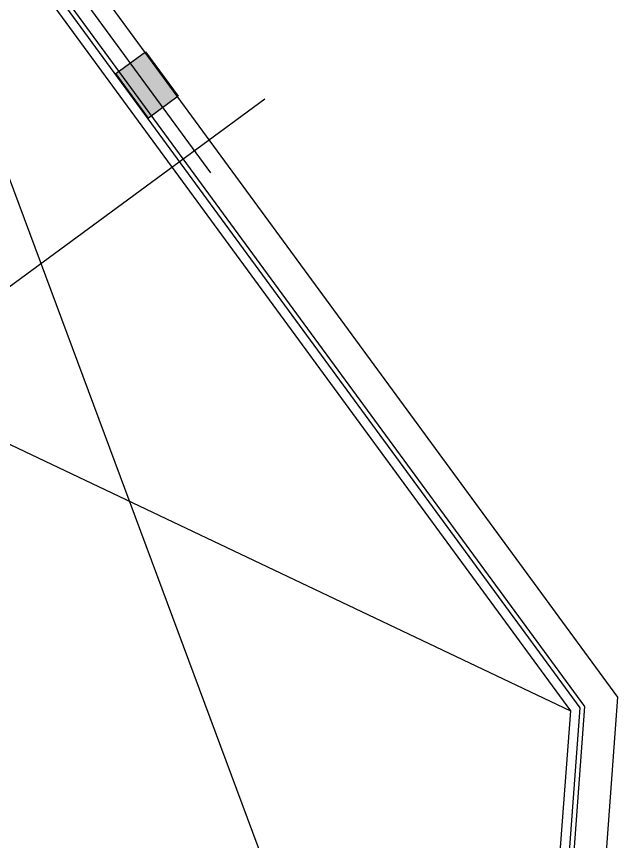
# Model space of a CAD drawing. Header units: millimetres. Extents: x 75184266 to 76346726, y -35077925 to -33679385.
# Drawn here: x 75548012 to 75561074, y -34529184 to -34511259 of the extents above; entities that cross this region are included whole.
import ezdxf

# ---------------------------------------------------------------- set-up
doc = ezdxf.new("R2010")
doc.units = ezdxf.units.MM
doc.header["$LTSCALE"] = 50
doc.header["$MEASUREMENT"] = 0
doc.layers.add('건축', color=8, linetype='CONTINUOUS', plot=False)

msp = doc.modelspace()

# ---------------------------------------------------------------- hatches: boundary and pattern name
at = {"layer": '건축', "ltscale": 0.5}
h = msp.add_hatch(color=256, dxfattribs=at)
h.dxf.hatch_style = 1
h.paths.add_polyline_path([(75551527, -34512993), (75550882, -34513466), (75550172, -34512498), (75550818, -34512025)])

# ---------------------------------------------------------------- linework, layer by layer
at = {"layer": '건축', "ltscale": 1000}
for p, q in [((75542172, -34500265), (75561074, -34526048)), ((75541798, -34500939), (75560357, -34526254)), ((75561074, -34526048), (75557719, -34571284)), ((75560357, -34526254), (75557857, -34559967))]:
    msp.add_line(p, q, dxfattribs=at)
at = {"layer": '건축', "ltscale": 0.5}
for p, q in [((75541745, -34501036), (75560255, -34526283)), ((75541638, -34501228), (75560050, -34526342)), ((75544007, -34504460), (75558740, -34544005)), ((75532202, -34513114), (75560050, -34526342)), ((75536562, -34525402), (75553408, -34513049)), ((75560050, -34526342), (75557583, -34559594)), ((75560255, -34526283), (75557766, -34559843))]:
    msp.add_line(p, q, dxfattribs=at)
at = {"layer": '건축', "ltscale": 0.5, "elevation": 0}
msp.add_lwpolyline([(75548625, -34509738), (75552232, -34514657)], dxfattribs=at)
msp.add_lwpolyline([(75551527, -34512993), (75550882, -34513466), (75550172, -34512498), (75550818, -34512025)], close=True, dxfattribs=at)

doc.saveas('drawing.dxf')
